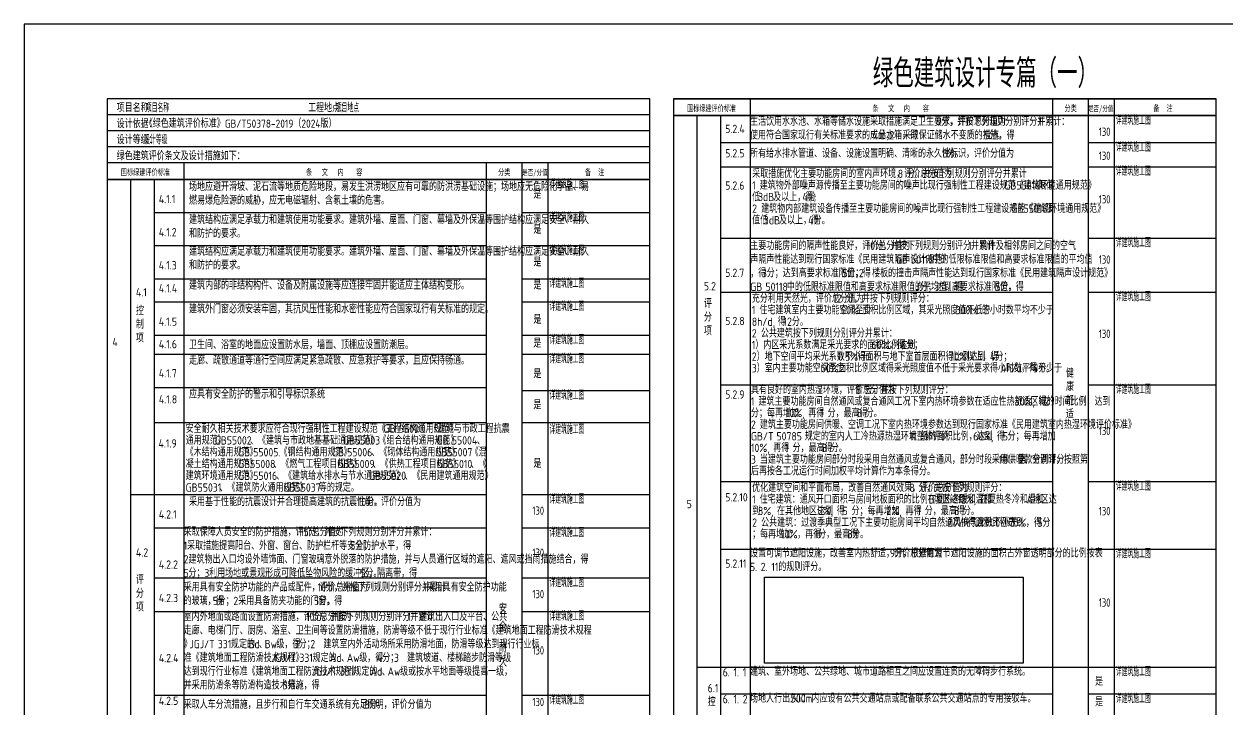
# Model space of a CAD drawing. Extents: x 94474582 to 94642782, y 24631448 to 24690848.
# Drawn here: x 94474582 to 94525382, y 24661902 to 24690848 of the extents above; entities that cross this region are included whole.
import ezdxf

# ---------------------------------------------------------------- set-up
doc = ezdxf.new("R2010")
doc.units = 0
doc.header["$LTSCALE"] = 1000
for name, color, linetype in [('A-Text(建筑文字)', 33, 'Continuous'), ('A-TXT', 7, 'Continuous'), ('C-ANNO-TTLB', 7, 'Continuous'), ('PUB_TITLE', 4, 'Continuous')]:
    doc.layers.add(name, color=color, linetype=linetype)
doc.styles.add('-黑体', font='simhei.ttf', dxfattribs={"width": 0.7})
doc.styles.get("Standard").update_dxf_attribs({"font": 'gbenor.shx', "bigfont": 'gbcbig.shx'})
doc.styles.add('宋体', font='', dxfattribs={"width": 0.7})
doc.styles.get('宋体').set_extended_font_data('SimSun')

# ---------------------------------------------------------------- blocks, each defined once
blk = doc.blocks.new('AutoBlock_20250323_0', base_point=(94479735, 24687127))
at = {"color": 1, "width": 0.7}
blk.add_attdef('项目名称_001', (94479722, 24687127), '', height=350, dxfattribs=at)
blk = doc.blocks.new('AutoBlock_20250323_1', base_point=(94479666, 24685779))
at = {"color": 1, "width": 0.7}
blk.add_attdef('星级目标_001', (94479653, 24685779), '', height=350, dxfattribs=at)
blk = doc.blocks.new('AutoBlock_20250323_3', base_point=(94496035, 24670139))
at = {"color": 1, "width": 0.8}
blk.add_attdef('4.2.1', (94496035, 24670139), '', height=350, dxfattribs=at)
blk = doc.blocks.new('AutoBlock_20250323_4', base_point=(94496035, 24668364))
at = {"color": 1, "width": 0.8}
blk.add_attdef('4.2.2', (94496035, 24668364), '', height=350, dxfattribs=at)
blk = doc.blocks.new('AutoBlock_20250323_5', base_point=(94496035, 24666615))
at = {"color": 1, "width": 0.8}
blk.add_attdef('4.2.3', (94496035, 24666615), '', height=350, dxfattribs=at)
blk = doc.blocks.new('AutoBlock_20250323_6', base_point=(94496035, 24664239))
at = {"color": 1, "width": 0.8}
blk.add_attdef('4.2.4', (94496035, 24664239), '', height=350, dxfattribs=at)
blk = doc.blocks.new('AutoBlock_20250323_7', base_point=(94496035, 24662060))
at = {"color": 1, "width": 0.8}
blk.add_attdef('4.2.5', (94496035, 24662060), '', height=350, dxfattribs=at)
blk = doc.blocks.new('AutoBlock_20250323_17', base_point=(94519935, 24686130))
at = {"color": 1, "width": 0.8}
blk.add_attdef('5.2.4', (94519935, 24686130), '', height=350, dxfattribs=at)
blk = doc.blocks.new('AutoBlock_20250323_18', base_point=(94519935, 24685117))
at = {"color": 1, "width": 0.8}
blk.add_attdef('5.2.5', (94519935, 24685117), '', height=350, dxfattribs=at)
blk = doc.blocks.new('AutoBlock_20250323_19', base_point=(94519935, 24683278))
at = {"color": 1, "width": 0.8}
blk.add_attdef('5.2.6', (94519935, 24683278), '', height=350, dxfattribs=at)
blk = doc.blocks.new('AutoBlock_20250323_20', base_point=(94519935, 24680736))
at = {"color": 1, "width": 0.8}
blk.add_attdef('5.2.7', (94519935, 24680736), '', height=350, dxfattribs=at)
blk = doc.blocks.new('AutoBlock_20250323_21', base_point=(94519935, 24677601))
at = {"color": 1, "width": 0.8}
blk.add_attdef('5.2.8', (94519935, 24677601), '', height=350, dxfattribs=at)
blk = doc.blocks.new('AutoBlock_20250323_22', base_point=(94519935, 24673497))
at = {"color": 1, "width": 0.8}
blk.add_attdef('5.2.9', (94519935, 24673497), '', height=350, dxfattribs=at)
blk = doc.blocks.new('AutoBlock_20250323_23', base_point=(94519935, 24670116))
at = {"color": 1, "width": 0.8}
blk.add_attdef('5.2.10', (94519935, 24670116), '', height=350, dxfattribs=at)
blk = doc.blocks.new('AutoBlock_20250323_24', base_point=(94519935, 24666260))
at = {"color": 1, "width": 0.8}
blk.add_attdef('5.2.11', (94519935, 24666260), '', height=350, dxfattribs=at)
blk = doc.blocks.new('AutoBlock_20250323_77', base_point=(94496767, 24683906))
at = {"color": 1, "width": 0.7}
blk.add_attdef('4.1.1措施_001', (94496753, 24683906), '', height=350, dxfattribs=at)
blk = doc.blocks.new('AutoBlock_20250323_78', base_point=(94496767, 24682511))
at = {"color": 1, "width": 0.7}
blk.add_attdef('4.1.2措施_001', (94496753, 24682511), '', height=350, dxfattribs=at)
blk = doc.blocks.new('AutoBlock_20250323_79', base_point=(94496767, 24681115))
at = {"color": 1, "width": 0.7}
blk.add_attdef('4.1.3措施_001', (94496753, 24681115), '', height=350, dxfattribs=at)
blk = doc.blocks.new('AutoBlock_20250323_80', base_point=(94496767, 24679720))
at = {"color": 1, "width": 0.7}
blk.add_attdef('4.1.4措施_001', (94496753, 24679720), '', height=350, dxfattribs=at)
blk = doc.blocks.new('AutoBlock_20250323_81', base_point=(94496767, 24678749))
at = {"color": 1, "width": 0.7}
blk.add_attdef('4.1.5措施_001', (94496753, 24678749), '', height=350, dxfattribs=at)
blk = doc.blocks.new('AutoBlock_20250323_82', base_point=(94496767, 24677340))
at = {"color": 1, "width": 0.7}
blk.add_attdef('4.1.6措施_001', (94496753, 24677340), '', height=350, dxfattribs=at)
blk = doc.blocks.new('AutoBlock_20250323_83', base_point=(94496767, 24676536))
at = {"color": 1, "width": 0.7}
blk.add_attdef('4.1.7措施_001', (94496753, 24676536), '', height=350, dxfattribs=at)
blk = doc.blocks.new('AutoBlock_20250323_84', base_point=(94496767, 24675000))
at = {"color": 1, "width": 0.7}
blk.add_attdef('4.1.8措施_001', (94496753, 24675000), '', height=350, dxfattribs=at)
blk = doc.blocks.new('AutoBlock_20250323_85', base_point=(94496767, 24674050))
at = {"color": 1, "width": 0.7}
blk.add_attdef('4.1.9措施_001', (94496753, 24674050), '', height=350, dxfattribs=at)
blk = doc.blocks.new('AutoBlock_20250323_86', base_point=(94496767, 24670613))
at = {"color": 1, "width": 0.7}
blk.add_attdef('4.2.1措施_001', (94496753, 24670613), '', height=350, dxfattribs=at)
blk = doc.blocks.new('AutoBlock_20250323_87', base_point=(94496767, 24669203))
at = {"color": 1, "width": 0.7}
blk.add_attdef('4.2.2措施_001', (94496753, 24669203), '', height=350, dxfattribs=at)
blk = doc.blocks.new('AutoBlock_20250323_88', base_point=(94496767, 24667089))
at = {"color": 1, "width": 0.7}
blk.add_attdef('4.2.3措施_001', (94496753, 24667089), '', height=350, dxfattribs=at)
blk = doc.blocks.new('AutoBlock_20250323_89', base_point=(94496767, 24665676))
at = {"color": 1, "width": 0.7}
blk.add_attdef('4.2.4措施_001', (94496753, 24665676), '', height=350, dxfattribs=at)
blk = doc.blocks.new('AutoBlock_20250323_90', base_point=(94496767, 24662138))
at = {"color": 1, "width": 0.7}
blk.add_attdef('4.2.5措施_001', (94496753, 24662138), '', height=350, dxfattribs=at)
blk = doc.blocks.new('AutoBlock_20250323_108', base_point=(94520667, 24686604))
at = {"color": 1, "width": 0.7}
blk.add_attdef('5.2.4措施_001', (94520653, 24686604), '', height=350, dxfattribs=at)
blk = doc.blocks.new('AutoBlock_20250323_109', base_point=(94520667, 24685468))
at = {"color": 1, "width": 0.7}
blk.add_attdef('5.2.5措施_001', (94520653, 24685468), '', height=350, dxfattribs=at)
blk = doc.blocks.new('AutoBlock_20250323_110', base_point=(94520667, 24684454))
at = {"color": 1, "width": 0.7}
blk.add_attdef('5.2.6措施_001', (94520653, 24684454), '', height=350, dxfattribs=at)
blk = doc.blocks.new('AutoBlock_20250323_111', base_point=(94520667, 24681435))
at = {"color": 1, "width": 0.7}
blk.add_attdef('5.2.7措施_001', (94520653, 24681435), '', height=350, dxfattribs=at)
blk = doc.blocks.new('AutoBlock_20250323_112', base_point=(94520667, 24679155))
at = {"color": 1, "width": 0.7}
blk.add_attdef('5.2.8措施_001', (94520653, 24679155), '', height=350, dxfattribs=at)
blk = doc.blocks.new('AutoBlock_20250323_113', base_point=(94520667, 24675243))
at = {"color": 1, "width": 0.7}
blk.add_attdef('5.2.9措施_001', (94520653, 24675243), '', height=350, dxfattribs=at)
blk = doc.blocks.new('AutoBlock_20250323_114', base_point=(94520667, 24671159))
at = {"color": 1, "width": 0.7}
blk.add_attdef('5.2.10措施_001', (94520653, 24671159), '', height=350, dxfattribs=at)
blk = doc.blocks.new('AutoBlock_20250323_115', base_point=(94520667, 24668309))
at = {"color": 1, "width": 0.7}
blk.add_attdef('5.2.11措施_001', (94520653, 24668309), '', height=350, dxfattribs=at)
blk = doc.blocks.new('AutoBlock_20250323_116', base_point=(94520667, 24663329))
at = {"color": 1, "width": 0.7}
blk.add_attdef('6.1.1措施_001', (94520653, 24663329), '', height=350, dxfattribs=at)
blk = doc.blocks.new('AutoBlock_20250323_117', base_point=(94520667, 24662785))
at = {"color": 1, "width": 0.7}
blk.add_attdef('6.1.2措施_001', (94520653, 24662785), '', height=350, dxfattribs=at)
blk = doc.blocks.new('XMDDD')
at = {"color": 1, "width": 0.7}
blk.add_attdef('项目地点_001', (94487738, 24687127), '', height=350, dxfattribs=at)

msp = doc.modelspace()

# ---------------------------------------------------------------- linework, layer by layer
at = {"layer": 'A-TXT'}
for p, q in [((94500982, 24687688), (94478082, 24687688)), ((94478082, 24687688), (94478082, 24684990)), ((94500982, 24684990), (94500982, 24687688)), ((94501982, 24687688), (94524882, 24687688)), ((94517982, 24687688), (94517982, 24632999)), ((94519482, 24687688), (94519482, 24632999)), ((94520582, 24687688), (94520582, 24632999)), ((94500982, 24687013), (94478082, 24687013)), ((94501982, 24686988), (94524882, 24686988)), ((94524882, 24686988), (94501982, 24686988)), ((94501982, 24686988), (94501982, 24632999)), ((94502975, 24686988), (94502975, 24654675)), ((94503967, 24686988), (94503967, 24654675)), ((94505217, 24686988), (94505217, 24632999)), ((94524882, 24632999), (94524882, 24686988)), ((94500982, 24686339), (94478082, 24686339)), ((94503967, 24685852), (94517982, 24685852)), ((94519482, 24685852), (94524882, 24685852)), ((94500982, 24685664), (94478082, 24685664)), ((94500982, 24684990), (94478082, 24684990)), ((94494082, 24684990), (94494082, 24632999)), ((94495582, 24684990), (94495582, 24632999)), ((94496682, 24684990), (94496682, 24632999)), ((94503967, 24684822), (94517982, 24684822)), ((94519482, 24684822), (94524882, 24684822)), ((94500982, 24684290), (94478082, 24684290)), ((94478082, 24684290), (94478082, 24632999)), ((94479075, 24684290), (94479075, 24670848)), ((94480067, 24684290), (94480067, 24670848)), ((94481317, 24684290), (94481317, 24670848)), ((94500982, 24632999), (94500982, 24684290)), ((94480067, 24682894), (94494082, 24682894)), ((94495582, 24682894), (94500982, 24682894)), ((94503967, 24681819), (94517982, 24681819)), ((94519482, 24681819), (94524882, 24681819)), ((94480067, 24681499), (94494082, 24681499)), ((94495582, 24681499), (94500982, 24681499)), ((94480067, 24680103), (94494082, 24680103)), ((94495582, 24680103), (94500982, 24680103)), ((94503967, 24679538), (94517982, 24679538)), ((94519482, 24679538), (94524882, 24679538)), ((94480067, 24679132), (94494082, 24679132)), ((94495582, 24679132), (94500982, 24679132)), ((94480067, 24677723), (94494082, 24677723)), ((94495582, 24677723), (94500982, 24677723)), ((94480067, 24676920), (94494082, 24676920)), ((94495582, 24676920), (94500982, 24676920)), ((94503967, 24675626), (94517982, 24675626)), ((94519482, 24675626), (94524882, 24675626)), ((94480067, 24675513), (94494082, 24675513)), ((94495582, 24675383), (94500982, 24675383)), ((94480067, 24674029), (94494082, 24674029)), ((94495582, 24674029), (94500982, 24674029)), ((94503967, 24671543), (94517982, 24671543)), ((94519482, 24671543), (94524882, 24671543)), ((94479075, 24670996), (94479075, 24632999)), ((94479075, 24670996), (94494082, 24670996)), ((94480067, 24670996), (94480067, 24632999)), ((94481317, 24670996), (94481317, 24632999)), ((94494033, 24670996), (94494082, 24670996)), ((94495582, 24670996), (94500982, 24670996)), ((94480067, 24669587), (94494082, 24669587)), ((94495582, 24669587), (94500982, 24669587)), ((94503967, 24668692), (94517982, 24668692)), ((94519482, 24668692), (94524882, 24668692)), ((94480067, 24667473), (94494082, 24667473)), ((94495582, 24667473), (94500982, 24667473)), ((94480067, 24666059), (94494082, 24666059)), ((94495582, 24666059), (94500982, 24666059)), ((94502975, 24663713), (94519482, 24663713)), ((94519482, 24663713), (94524882, 24663713)), ((94480067, 24662521), (94494082, 24662521)), ((94495582, 24662521), (94500982, 24662521)), ((94503967, 24662578), (94517982, 24662578)), ((94519482, 24662578), (94524882, 24662578))]:
    msp.add_line(p, q, dxfattribs=at)
for points in [[(94501982, 24686988), (94524882, 24686988), (94524882, 24687688), (94501982, 24687688)], [(94478082, 24684290), (94500982, 24684290), (94500982, 24684990), (94478082, 24684990)]]:
    msp.add_lwpolyline(points, close=True, dxfattribs=at)
for points in [[(94505217, 24687688), (94505217, 24686988)], [(94481317, 24684990), (94481317, 24684290)]]:
    msp.add_lwpolyline(points, dxfattribs=at)
at = {"layer": 'C-ANNO-TTLB'}
for p, q in [((94505832, 24663878), (94505832, 24667505)), ((94505832, 24667505), (94516738, 24667505)), ((94516738, 24667505), (94516738, 24663878)), ((94516738, 24663878), (94505832, 24663878))]:
    msp.add_line(p, q, dxfattribs=at)
at = {"layer": 'PUB_TITLE'}
msp.add_lwpolyline([(94474582, 24631448), (94558682, 24631448), (94558682, 24690848), (94474582, 24690848)], close=True, dxfattribs=at)

# ---------------------------------------------------------------- block references
at = {"layer": 'C-ANNO-TTLB'}
for name, p, values in [('AutoBlock_20250323_0', (94479735, 24687127), {'项目名称_001': '项目名称'}), ('XMDDD', (0, 0), {'项目地点_001': '项目地点'}), ('AutoBlock_20250323_108', (94520667, 24686604), {'5.2.4措施_001': '详建筑施工图'}), ('AutoBlock_20250323_17', (94519935, 24686130), {'5.2.4': '130'}), ('AutoBlock_20250323_1', (94479666, 24685779), {'星级目标_001': '设计等级'}), ('AutoBlock_20250323_109', (94520667, 24685468), {'5.2.5措施_001': '详建筑施工图'}), ('AutoBlock_20250323_18', (94519935, 24685117), {'5.2.5': '130'}), ('AutoBlock_20250323_110', (94520667, 24684454), {'5.2.6措施_001': '详建筑施工图'}), ('AutoBlock_20250323_77', (94496767, 24683906), {'4.1.1措施_001': '详建筑施工图'}), ('AutoBlock_20250323_19', (94519935, 24683278), {'5.2.6': '130'}), ('AutoBlock_20250323_78', (94496767, 24682511), {'4.1.2措施_001': '详建筑施工图'}), ('AutoBlock_20250323_111', (94520667, 24681435), {'5.2.7措施_001': '详建筑施工图'}), ('AutoBlock_20250323_79', (94496767, 24681115), {'4.1.3措施_001': '详建筑施工图'}), ('AutoBlock_20250323_20', (94519935, 24680736), {'5.2.7': '130'}), ('AutoBlock_20250323_80', (94496767, 24679720), {'4.1.4措施_001': '详建筑施工图'}), ('AutoBlock_20250323_112', (94520667, 24679155), {'5.2.8措施_001': '详建筑施工图'}), ('AutoBlock_20250323_81', (94496767, 24678749), {'4.1.5措施_001': '详建筑施工图'}), ('AutoBlock_20250323_82', (94496767, 24677340), {'4.1.6措施_001': '详建筑施工图'}), ('AutoBlock_20250323_21', (94519935, 24677601), {'5.2.8': '130'}), ('AutoBlock_20250323_83', (94496767, 24676536), {'4.1.7措施_001': '详建筑施工图'}), ('AutoBlock_20250323_113', (94520667, 24675243), {'5.2.9措施_001': '详建筑施工图'}), ('AutoBlock_20250323_84', (94496767, 24675000), {'4.1.8措施_001': '详建筑施工图'}), ('AutoBlock_20250323_85', (94496767, 24673554), {'4.1.9措施_001': '详建筑施工图'}), ('AutoBlock_20250323_22', (94519935, 24673497), {'5.2.9': '130'}), ('AutoBlock_20250323_114', (94520667, 24671159), {'5.2.10措施_001': '详建筑施工图'}), ('AutoBlock_20250323_86', (94496767, 24670613), {'4.2.1措施_001': '详建筑施工图'}), ('AutoBlock_20250323_3', (94496035, 24670139), {'4.2.1': '130'}), ('AutoBlock_20250323_23', (94519935, 24670116), {'5.2.10': '130'}), ('AutoBlock_20250323_87', (94496767, 24669203), {'4.2.2措施_001': '详建筑施工图'}), ('AutoBlock_20250323_4', (94496035, 24668364), {'4.2.2': '130'}), ('AutoBlock_20250323_115', (94520667, 24668309), {'5.2.11措施_001': '详建筑施工图'}), ('AutoBlock_20250323_88', (94496767, 24667089), {'4.2.3措施_001': '详建筑施工图'}), ('AutoBlock_20250323_5', (94496035, 24666615), {'4.2.3': '130'}), ('AutoBlock_20250323_24', (94519935, 24666260), {'5.2.11': '130'}), ('AutoBlock_20250323_89', (94496767, 24665676), {'4.2.4措施_001': '详建筑施工图'}), ('AutoBlock_20250323_6', (94496035, 24664239), {'4.2.4': '130'}), ('AutoBlock_20250323_116', (94520667, 24663329), {'6.1.1措施_001': '详建筑施工图'}), ('AutoBlock_20250323_7', (94496035, 24662060), {'4.2.5': '130'}), ('AutoBlock_20250323_90', (94496767, 24662138), {'4.2.5措施_001': '详建筑施工图'}), ('AutoBlock_20250323_117', (94520667, 24662194), {'6.1.2措施_001': '详建筑施工图'})]:
    msp.add_blockref(name, p, dxfattribs=at).add_auto_attribs(values)

# ---------------------------------------------------------------- texts
at = {"layer": 'A-Text(建筑文字)'}
for s, height, p in [('采取措施优化主要功能房间的室内声环境，评价总分值为', 337.59, (94505307, 24684355)), ('建筑物外部噪声源传播至主要功能房间的噪声比现行强制性工程建设规范《建筑环境通用规范》', 337.59, (94505628, 24683865)), ('8', 350, (94511451, 24684355)), ('分。并按下列规则分别评分并累计', 337.59, (94511830, 24684355)), (':', 350, (94515516, 24684355)), ('限值', 337.6, (94517379, 24683865)), ('低', 338, (94505307, 24683375)), ('1', 350, (94505307, 24683865)), ('3dB', 350, (94505553, 24683375)), ('及以上，得', 337.6, (94506195, 24683375)), ('4', 350, (94507424, 24683375)), ('分', 338, (94507657, 24683375)), ('GB55016', 350, (94515950, 24683865)), ('2', 350, (94505307, 24682885)), ('建筑物内部建筑设备传播至主要功能房间的噪声比现行强制性工程建设规范《建筑环境通用规范》', 337.59, (94505687, 24682885)), (';', 350, (94507903, 24683375)), ('GB55016', 350, (94516254, 24682885)), ('限', 338, (94517683, 24682885)), ('值低', 337.6, (94505307, 24682395)), ('3dB', 350, (94505799, 24682395)), ('及以上，得', 337.6, (94506441, 24682395)), ('4', 350, (94507669, 24682395)), ('分。', 337.6, (94507903, 24682395)), ('充分利用天然光，评价总分值为', 337.59, (94505293, 24679091)), ('12', 350, (94508734, 24679091)), ('分，并按下列规则评分：', 337.59, (94509259, 24679091)), ('1', 350, (94505293, 24678601)), ('住宅建筑室内主要功能空间至少', 337.59, (94505614, 24678601)), ('60%', 350, (94509055, 24678601)), ('面积比例区域，其采光照度值不低于', 337.59, (94509959, 24678601)), ('300lx', 350, (94513891, 24678601)), ('的小时数平均不少于', 337.6, (94514999, 24678601)), ('8h/d,', 350, (94505293, 24678111)), ('得', 338, (94506387, 24678111)), ('12', 350, (94506633, 24678111)), ('分。', 337.6, (94506983, 24678111)), ('2', 350, (94505293, 24677621)), ('公共建筑按下列规则分别评分并累计：', 337.59, (94505673, 24677621)), ('1', 350, (94505293, 24677131)), ('）内区采光系数满足采光要求的面积比例达到', 337.59, (94505439, 24677131)), ('60%', 350, (94510354, 24677131)), ('，得', 337.6, (94511083, 24677131)), ('4', 350, (94511575, 24677131)), ('分；', 337.6, (94511808, 24677131)), ('2', 350, (94505293, 24676641)), ('）地下空间平均采光系数不小于', 337.59, (94505498, 24676641)), ('0.5%', 350, (94508938, 24676641)), ('得面积与地下室首层面积得比例达到', 337.59, (94509755, 24676641)), ('10%', 350, (94513687, 24676641)), ('以上，得', 337.6, (94514357, 24676641)), ('4', 350, (94515340, 24676641)), ('分；', 337.6, (94515574, 24676641)), ('3', 350, (94505293, 24676151)), ('）室内主要功能空间至少', 337.59, (94505498, 24676151)), ('60%', 350, (94508201, 24676151)), ('面积比例区域得采光照度值不低于采光要求得小时数平均不少于', 337.59, (94508930, 24676151)), ('4h/d', 350, (94515811, 24676151)), ('，得', 337.6, (94516657, 24676151)), ('4', 350, (94517148, 24676151)), ('分。', 337.6, (94517381, 24676151)), ('具有良好的室内热湿环境，评价总分值为', 337.59, (94505254, 24675236)), ('分，并按下列规则评分：', 337.59, (94510057, 24675236)), ('1', 350, (94505254, 24674746)), ('建筑主要功能房间自然通风或复合通风工况下室内热环境参数在适应性热舒适区域的时间比例，达到', 337.59, (94505575, 24674746)), ('8', 350, (94509677, 24675236)), ('30%,', 350, (94516388, 24674746)), ('得', 338, (94517394, 24674746)), ('2', 350, (94517640, 24674746)), ('分；每再增加', 337.6, (94505254, 24674256)), ('10%,', 350, (94506728, 24674256)), ('再得', 337.6, (94507676, 24674256)), ('1', 350, (94508168, 24674256)), ('分，最高得', 337.6, (94508489, 24674256)), ('8', 350, (94509717, 24674256)), ('分。', 337.6, (94510097, 24674256)), ('2', 350, (94505254, 24673766)), ('建筑主要功能房间供暖、空调工况下室内热环境参数达到现行国家标准《民用建筑室内热湿环境评价标准》', 337.59, (94505633, 24673766)), ('安全耐久相关技术要求应符合现行强制性工程建设规范《工程结构通用规范》', 337.59, (94481401, 24673598)), ('GB', 350, (94489757, 24673598)), ('55001', 350, (94490398, 24673598)), ('、《建筑与市政工程抗震', 337.59, (94491361, 24673598)), ('GB/T', 350, (94505254, 24673276)), ('50785', 350, (94506333, 24673276)), ('规定的室内人工冷热源热湿环境整体评价', 337.59, (94507529, 24673276)), ('11', 350, (94511952, 24673276)), ('级的面积比例，达到', 337.6, (94512419, 24673276)), ('60%,', 350, (94514631, 24673276)), ('得', 338, (94515637, 24673276)), ('5', 350, (94515883, 24673276)), ('分；每再增加', 337.6, (94516087, 24673276)), ('通用规范》', 337.6, (94481401, 24673101)), ('GB55002', 350, (94482630, 24673101)), ('、《建筑与市政地基基础通用规范》', 337.59, (94484118, 24673101)), ('GB55003', 350, (94488049, 24673101)), ('《组合结构通用规范》', 337.6, (94489537, 24673101)), ('GB', 350, (94491994, 24673101)), ('55004', 350, (94492636, 24673101)), ('、', 338, (94493686, 24673101)), ('10%,', 350, (94505254, 24672786)), ('再得', 337.6, (94506202, 24672786)), ('1', 350, (94506693, 24672786)), ('分，最高得', 337.6, (94507014, 24672786)), ('8', 350, (94508243, 24672786)), ('分。', 337.6, (94508622, 24672786)), ('《木结构通用规范》', 337.6, (94481401, 24672604)), ('GB', 350, (94483613, 24672604)), ('55005.', 350, (94484255, 24672604)), ('《钢结构通用规范》', 337.6, (94485363, 24672604)), ('GB', 350, (94487575, 24672604)), ('55006', 350, (94488216, 24672604)), ('、《砌体结构通用规范》', 337.59, (94489237, 24672604)), ('GB55007', 350, (94491940, 24672604)), ('《混', 337.6, (94493428, 24672604)), ('3', 350, (94505254, 24672296)), ('当建筑主要功能房间部分时段采用自然通风或复合通风，部分时段采用供暖、空调时，按照第', 337.59, (94505633, 24672296)), ('1', 350, (94515709, 24672296)), ('款、第', 337.6, (94515854, 24672296)), ('2', 350, (94516592, 24672296)), ('款分别评分', 337.6, (94516796, 24672296)), ('凝土结构通用规范》', 337.6, (94481401, 24672107)), ('GB55008', 350, (94483613, 24672107)), ('、《燃气工程项目规范》', 337.59, (94485101, 24672107)), ('GB55009', 350, (94487804, 24672107)), ('、《供热工程项目规范》', 337.59, (94489292, 24672107)), ('GB55010', 350, (94491995, 24672107)), ('、《', 337.6, (94493425, 24672107)), ('后再按各工况运行时间加权平均计算作为本条得分。', 337.59, (94505254, 24671806)), ('建筑环境通用规范》', 337.6, (94481401, 24671610)), ('GB', 350, (94483613, 24671610)), ('55016', 350, (94484255, 24671610)), ('、《建筑给水排水与节水通用规范》', 337.59, (94485217, 24671610)), ('GB55020', 350, (94489149, 24671610)), ('、《民用建筑通用规范》', 337.59, (94490637, 24671610)), ('GB55031', 350, (94481401, 24671113)), ('、《建筑防火通用规范》', 337.59, (94482830, 24671113)), ('GB55037', 350, (94485534, 24671113)), ('等的规定。', 337.6, (94487021, 24671113)), ('优化建筑空间和平面布局，改善自然通风效果，评价总分值为', 337.59, (94505306, 24671104)), ('8', 350, (94511941, 24671104)), ('分，并按下列规则评分：', 337.59, (94512320, 24671104)), ('1', 350, (94505306, 24670614)), ('住宅建筑：通风开口面积与房间地板面积的比例在夏热冬暖和温和', 337.59, (94505627, 24670614)), ('B', 350, (94512754, 24670614)), ('地区达到', 337.6, (94512987, 24670614)), ('12%,', 350, (94513970, 24670614)), ('在夏热冬冷和温和', 337.6, (94514918, 24670614)), ('A', 350, (94516884, 24670614)), ('地区达', 337.6, (94517146, 24670614)), ('到', 338, (94505306, 24670124)), ('8%,', 350, (94505552, 24670124)), ('公共建筑：过渡季典型工况下主要功能房间平均自然通风换气次数不小于', 337.59, (94505685, 24669634)), ('在其他地区达到', 337.6, (94506354, 24670124)), ('5%,', 350, (94508074, 24670124)), ('得', 338, (94508876, 24670124)), ('5', 350, (94509122, 24670124)), ('分；每再增加', 337.6, (94509501, 24670124)), ('2%,', 350, (94510976, 24670124)), ('再得', 337.6, (94511778, 24670124)), ('1', 350, (94512269, 24670124)), ('分，最高得', 337.6, (94512590, 24670124)), ('次', 338, (94513753, 24669634)), ('8', 350, (94513819, 24670124)), ('分。', 337.6, (94514198, 24670124)), ('得面积比例达到', 337.6, (94514407, 24669634)), ('，得', 337.6, (94516857, 24669634)), ('2', 350, (94505306, 24669634)), ('；每再增加', 337.6, (94505306, 24669144)), ('，再得', 337.6, (94507206, 24669144)), ('分，最高得', 337.6, (94508089, 24669144)), ('分。', 337.6, (94509522, 24669144)), ('2', 350, (94513549, 24669634)), ('/h', 350, (94513999, 24669634)), ('70%', 350, (94516128, 24669634)), ('5', 350, (94517348, 24669634)), ('分', 338, (94517552, 24669634)), ('10%', 350, (94506535, 24669144)), ('1', 350, (94507943, 24669144)), ('8', 350, (94509317, 24669144))]:
    msp.add_text(s, height=height, dxfattribs=at).set_placement(p)
at = {"layer": 'A-TXT'}
for s, height, p in [('绿色建筑设计专篇（一）', 1200, (94510396, 24688168)), ('项目名称：', 337.6, (94478490, 24687138)), (' 工程地点：', 337.6, (94486384, 24687138)), ('设计依据：', 337.6, (94478490, 24686464)), ('《绿色建筑评价标准》GB/T50378-2019（2024版）', 337.59, (94479676, 24686477)), ('生活饮用水水池、水箱等储水设施采取措施满足卫生要求，评价总分值为', 337.59, (94505217, 24686559)), ('9', 350, (94513081, 24686559)), ('分，并按下列规则分别评分并累计：', 337.59, (94513287, 24686559)), ('1', 350, (94517393, 24686559)), ('5.2.4', 350, (94504168, 24686249)), ('使用符合国家现行有关标准要求的成品水箱，得', 337.59, (94505217, 24685982)), ('4', 350, (94510378, 24685982)), ('分；', 337.6, (94510611, 24685982)), ('2', 350, (94511103, 24685982)), ('采取保证储水不变质的措施，得', 337.59, (94511657, 24685982)), ('5', 350, (94515098, 24685982)), ('分。', 337.6, (94515302, 24685982)), ('设计等级：', 337.6, (94478490, 24685789)), ('绿色建筑评价条文及设计措施如下：', 337.59, (94478490, 24685108)), ('5.2.5', 350, (94504168, 24685220)), ('所有给水排水管道、设备、设施设置明确、清晰的永久性标识，评价分值为', 337.59, (94505217, 24685212)), ('8', 350, (94513327, 24685212)), ('分。', 337.6, (94513531, 24685212)), ('场地应避开滑坡、泥石流等地质危险地段，易发生洪涝地区应有可靠的防洪涝基础设施；场地应无危险化学品、易', 337.59, (94481544, 24683808)), ('是', 338, (94496074, 24683486)), ('5.2.6', 350, (94504168, 24683859)), ('4.1.1', 350, (94480268, 24683286)), ('燃易爆危险源的威胁，应无电磁辐射、含氡土壤的危害。', 337.59, (94481544, 24683231)), ('建筑结构应满足承载力和建筑使用功能要求。建筑外墙、屋面、门窗、幕墙及外保温等围护结构应满足安全、耐久', 337.59, (94481544, 24682413)), ('4.1.2', 350, (94480268, 24681890)), ('和防护的要求。', 337.6, (94481544, 24681835)), ('是', 338, (94496074, 24682001)), ('主要功能房间的隔声性能良好，评价总分值为', 337.59, (94505226, 24681318)), ('分，并按下列规则分别评分并累计：', 337.59, (94510491, 24681318)), ('构件及相邻房间之间的空气', 337.59, (94514919, 24681318)), ('建筑结构应满足承载力和建筑使用功能要求。建筑外墙、屋面、门窗、幕墙及外保温等围护结构应满足安全、耐久', 337.59, (94481544, 24681075)), ('10', 350, (94510141, 24681318)), ('1', 350, (94514423, 24681318)), ('4.1.3', 350, (94480268, 24680495)), ('和防护的要求。', 337.6, (94481544, 24680497)), ('是', 338, (94496074, 24680622)), ('声隔声性能达到现行国家标准《民用建筑隔声设计规范》', 337.59, (94505226, 24680740)), ('GB', 350, (94511370, 24680740)), ('50118', 350, (94512012, 24680740)), ('中的低限标准限值和高要求标准限值的平均值', 337.59, (94512916, 24680740)), ('5.2.7', 350, (94504168, 24680176)), ('，得', 337.6, (94505226, 24680163)), ('3', 350, (94505718, 24680163)), ('分；达到高要求标准限值，得', 337.59, (94505922, 24680163)), ('5', 350, (94509117, 24680163)), ('分；', 337.6, (94509321, 24680163)), ('2', 350, (94509812, 24680163)), ('楼板的撞击声隔声性能达到现行国家标准《民用建筑隔声设计规范》', 337.59, (94510367, 24680163)), ('4.1', 350, (94479302, 24679354)), ('4.1.4', 350, (94480268, 24679523)), ('建筑内部的非结构构件、设备及附属设施等应连接牢固并能适应主体结构变形。', 337.59, (94481544, 24679646)), ('是', 338, (94496074, 24679654)), ('5.2', 350, (94503269, 24679611)), ('GB', 350, (94505226, 24679585)), ('50118', 350, (94505868, 24679585)), ('中的低限标准限值和高要求标准限值的平均值，得', 337.59, (94506772, 24679585)), ('3', 350, (94512179, 24679585)), ('分；达到高要求标准限值，得', 337.59, (94512383, 24679585)), ('5', 350, (94515578, 24679585)), ('分。', 337.6, (94515782, 24679585)), ('评', 338, (94503269, 24678875)), ('控', 338, (94479302, 24678575)), ('建筑外门窗必须安装牢固，其抗风压性能和水密性能应符合国家现行有关标准的规定。', 337.59, (94481544, 24678644)), ('分', 338, (94503269, 24678298)), ('制', 338, (94479302, 24677998)), ('4.1.5', 350, (94480268, 24678114)), ('是', 338, (94496074, 24678202)), ('5.2.8', 350, (94504168, 24678142)), ('项', 338, (94479302, 24677420)), ('项', 338, (94503269, 24677720)), ('4', 350, (94478309, 24677256)), ('4.1.6', 350, (94480268, 24677165)), ('卫生间、浴室的地面应设置防水层，墙面、顶棚应设置防潮层。', 337.59, (94481544, 24677135)), ('是', 338, (94496074, 24677199)), ('走廊、疏散通道等通行空间应满足紧急疏散、应急救护等要求，且应保持畅通。', 337.59, (94481544, 24676479)), ('4.1.7', 350, (94480268, 24675934)), ('是', 338, (94496074, 24675911)), ('健', 338, (94518546, 24675940)), ('康', 338, (94518546, 24675363)), ('4.1.8', 350, (94480268, 24674834)), ('应具有安全防护的警示和引导标识系统', 337.59, (94481544, 24675047)), ('5.2.9', 350, (94504168, 24675040)), ('舒', 338, (94518546, 24674785)), ('是', 338, (94496074, 24674598)), ('适', 338, (94518546, 24674208)), ('4.1.9', 350, (94480256, 24672975)), ('是', 338, (94496074, 24672124)), ('5.2.10', 350, (94504168, 24670701)), ('采用基于性能的抗震设计并合理提高建筑的抗震性能，评价分值为', 337.59, (94481544, 24670508)), ('10', 350, (94488671, 24670508)), ('分。', 337.6, (94489021, 24670508)), ('5', 350, (94502545, 24670417)), ('4.2.1', 350, (94480268, 24669978)), ('采取保障人员安全的防护措施，评价总分值为', 337.59, (94481317, 24669237)), ('15', 350, (94486232, 24669237)), ('分，并按下列规则分别评分并累计：', 337.59, (94486582, 24669237)), ('1', 350, (94481317, 24668659)), ('采取措施提高阳台、外窗、窗台、防护栏杆等安全防护水平，得', 337.59, (94481463, 24668659)), ('5', 350, (94488344, 24668659)), ('分；', 337.6, (94488548, 24668659)), ('4.2', 350, (94479302, 24668372)), ('设置可调节遮阳设施，改善室内热舒适，评价总分值为', 337.59, (94505217, 24668342)), ('9', 350, (94511115, 24668342)), ('分，根据可调节遮阳设施的面积占外窗透明部分的比例按表', 337.59, (94511321, 24668342)), ('4.2.2', 350, (94480268, 24667864)), ('2', 350, (94481317, 24668082)), ('建筑物出入口均设外墙饰面、门窗玻璃意外脱落的防护措施，并与人员通行区域的遮阳、遮风或挡雨措施结合，得', 337.59, (94481522, 24668082)), ('5.2.11', 350, (94504168, 24667903)), ('5', 350, (94505217, 24667765)), ('2', 350, (94505667, 24667765)), ('11', 350, (94506117, 24667765)), ('的规则评分。', 337.6, (94506409, 24667765)), ('评', 338, (94479302, 24667217)), ('5', 350, (94481317, 24667504)), ('分；', 337.6, (94481522, 24667504)), ('3', 350, (94482188, 24667504)), ('利用场地或景观形成可降低坠物风险的缓冲区、隔离带，得', 337.59, (94482392, 24667504)), ('5', 350, (94488782, 24667504)), ('分。', 337.6, (94488986, 24667504)), ('.', 338, (94505422, 24667765)), ('.', 338, (94505872, 24667765)), ('分', 338, (94479302, 24666639)), ('采用具有安全防护功能的产品或配件，评价总分值为', 337.59, (94481317, 24666905)), ('10', 350, (94486970, 24666905)), ('分，并按下列规则分别评分并累计：', 337.59, (94487320, 24666905)), ('1', 350, (94491427, 24666905)), ('采用具有安全防护功能', 337.6, (94491572, 24666905)), ('4.2.3', 350, (94480268, 24666450)), ('的玻璃，得', 337.6, (94481317, 24666328)), ('5', 350, (94482546, 24666328)), ('分；', 337.6, (94482750, 24666328)), ('2', 350, (94483417, 24666328)), ('采用具备防夹功能的门窗，得', 337.59, (94483621, 24666328)), ('5', 350, (94486816, 24666328)), ('分。', 337.6, (94487020, 24666328)), ('项', 338, (94479302, 24666062)), ('室内外地面或路面设置防滑措施，评价总分值为', 337.59, (94481317, 24665660)), ('10', 350, (94486478, 24665660)), ('分，并按下列规则分别评分并累计：', 337.59, (94486828, 24665660)), ('1', 350, (94490760, 24665660)), ('建筑出入口及平台、公共', 337.59, (94491256, 24665660)), ('安', 338, (94494621, 24666009)), ('走廊、电梯门厅、厨房、浴室、卫生间等设置防滑措施，防滑等级不低于现行行业标准《建筑地面工程防滑技术规程', 337.59, (94481317, 24665082)), ('全', 338, (94494617, 24665243)), ('》', 338, (94481317, 24664505)), ('JGJ/T', 350, (94481563, 24664505)), ('331', 350, (94482759, 24664505)), ('规定的', 337.6, (94483313, 24664505)), ('Bd', 350, (94484050, 24664505)), ('、', 338, (94484488, 24664505)), ('Bw', 350, (94484734, 24664505)), ('级，得', 337.6, (94485230, 24664505)), ('3', 350, (94485967, 24664505)), ('分；', 337.6, (94486171, 24664505)), ('2', 350, (94486662, 24664505)), ('建筑室内外活动场所采用防滑地面，防滑等级达到现行行业标', 337.59, (94487217, 24664505)), ('耐', 338, (94494621, 24664361)), ('4.2.4', 350, (94480268, 24663916)), ('准《建筑地面工程防滑技术规程》', 337.59, (94481317, 24663927)), ('JGJ/T', 350, (94485004, 24663927)), ('331', 350, (94486199, 24663927)), ('规定的', 337.6, (94486754, 24663927)), ('Ad', 350, (94487491, 24663927)), ('、', 338, (94487958, 24663927)), ('Aw', 350, (94488203, 24663927)), ('级，得', 337.6, (94488728, 24663927)), ('4', 350, (94489466, 24663927)), ('分；', 337.6, (94489699, 24663927)), ('3', 350, (94490190, 24663927)), ('建筑坡道、楼梯踏步防滑等级', 337.59, (94490745, 24663927)), ('久', 338, (94494621, 24663736)), ('达到现行行业标准《建筑地面工程防滑技术规程》', 337.59, (94481317, 24663350)), ('JGJ/T', 350, (94486724, 24663350)), ('331', 350, (94487920, 24663350)), ('规定的', 337.6, (94488474, 24663350)), ('Ad', 350, (94489211, 24663350)), ('、', 338, (94489678, 24663350)), ('Aw', 350, (94489924, 24663350)), ('级或按水平地面等级提高一级，', 337.59, (94490449, 24663350)), ('6', 350, (94504066, 24663316)), ('1', 350, (94504516, 24663316)), ('1', 350, (94504908, 24663316)), ('建筑、室外场地、公共绿地、城市道路相互之间应设置连贯的无障碍步行系统。', 337.59, (94505217, 24663348)), ('并采用防滑条等防滑构造技术措施，得', 337.59, (94481317, 24662772)), ('3', 350, (94485495, 24662772)), ('分。', 337.6, (94485699, 24662772)), ('6.1', 350, (94503430, 24662645)), ('.', 338, (94504270, 24663316)), ('.', 338, (94504662, 24663316)), ('是', 338, (94519778, 24662930)), ('4.2.5', 350, (94480268, 24662113)), ('控', 338, (94503430, 24662068)), ('6', 350, (94504066, 24662181)), ('1', 350, (94504516, 24662181)), ('2', 350, (94504908, 24662181)), ('场地人行出入口', 337.6, (94505217, 24662213)), ('500m', 350, (94506938, 24662213)), ('内应设有公共交通站点或配备联系公共交通站点的专用接驳车。', 337.59, (94507813, 24662213)), ('是', 338, (94519778, 24662063)), ('采取人车分流措施，且步行和自行车交通系统有充足照明，评价分值为', 337.59, (94481317, 24661954)), ('8', 350, (94488936, 24661954)), ('分。', 337.6, (94489140, 24661954)), ('.', 338, (94504270, 24662181)), ('.', 338, (94504662, 24662181))]:
    msp.add_text(s, height=height, dxfattribs=at).set_placement(p)
at = {"layer": 'A-TXT', "width": 0.7}
for s, height, style, p in [('国标绿建评价标准', 262.9, '-黑体', (94502562, 24687163)), ('条', 263, '-黑体', (94510384, 24687163)), ('文', 263, '-黑体', (94511046, 24687163)), ('内', 263, '-黑体', (94511708, 24687163)), ('容', 263, '-黑体', (94512502, 24687163)), ('分类', 262.9, '-黑体', (94518488, 24687163)), ('是否/分值', 240, '宋体', (94519475, 24687163)), ('备  注', 262.9, '-黑体', (94522235, 24687163)), ('国标绿建评价标准', 264.3, '宋体', (94478666, 24684465)), ('条', 264, '宋体', (94486484, 24684465)), ('文', 264, '宋体', (94487146, 24684465)), ('内', 264, '宋体', (94487808, 24684465)), ('容', 264, '宋体', (94488602, 24684465)), ('分类', 264.3, '宋体', (94494585, 24684465)), ('是否/分值', 240, '宋体', (94495598, 24684465)), ('备  注', 264.3, '宋体', (94498245, 24684465))]:
    msp.add_text(s, height=height, dxfattribs=dict(at, style=style)).set_placement(p)

doc.saveas('drawing.dxf')
